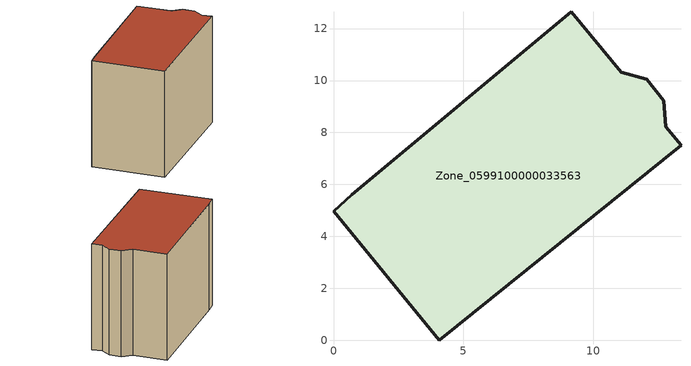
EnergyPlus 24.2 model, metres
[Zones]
Zone_0599100000033563
 floor ground (C_G): 11.07,10.31 12.05,10.04 12.71,9.23 12.79,8.22 13.37,7.51 4.07,0 0,4.97 0.71,5.6 9.14,12.65 z0
 wall outside (C_F): 4.07,0 13.37,7.51 12.79,8.22 12.71,9.23 12.05,10.04 11.07,10.31 9.14,12.65 0.71,5.6 0,4.97 4.07,0 z0:9.64
 roof outside (C_R): 9.14,12.65 0.71,5.6 0,4.97 4.07,0 13.37,7.51 12.79,8.22 12.71,9.23 12.05,10.04 11.07,10.31 z9.64
[BUILDING]
Pand.0599100000033563: North Axis=0; Terrain=City; Loads Convergence Tolerance Value=0.04; Temperature Convergence Tolerance Value=0.4; Solar Distribution=FullExterior; Maximum Number of Warmup Days=25; Minimum Number of Warmup Days=1
[Site:Location]
Rotterdam.The.Hague.AP_ZH_NLD Design_Conditions: Latitude=51.96; Longitude=4.45; Time Zone=1; Elevation=-4.5
[SITE:GROUNDTEMPERATURE:BUILDINGSURFACE]
18, 18, 18, 18, 18, 18, 18, 18, 18, 18, 18, 18
[MATERIAL] Thermal Absorptance=0.9; Solar Absorptance=0.7; Visible Absorptance=0.7
Name | Roughness | Thickness | Conductivity | Density | Specific Heat
G.TI.1946 | MediumSmooth | 0.15 | 1 | 540 | 1210
F.TI.1946 | Rough | 0.3 | 0.857143 | 1920 | 840
R.TI.1946 | MediumRough | 0.2 | 0.1 | 1500 | 1000
[CONSTRUCTION]
C_G: G.TI.1946
C_F: F.TI.1946
C_R: R.TI.1946
[ZONE]
Zone_0599100000033563: Type=1; Multiplier=1; Ceiling Height=Autocalculate; Volume=Autocalculate; Floor Area=autocalculate; Part of Total Floor Area=Yes
[ZONEINFILTRATION:DESIGNFLOWRATE]
Infil_Zone_0599100000033563: Zone or ZoneList or Space or SpaceList=Zone_0599100000033563; Schedule=AlwaysOn; Design Flow Rate Calculation Method=Flow/Area; Flow Rate per Floor Area=0.003; Constant Term Coefficient=1; Temperature Term Coefficient=0; Velocity Term Coefficient=0; Velocity Squared Term Coefficient=0
[HVACTEMPLATE:ZONE:IDEALLOADSAIRSYSTEM]
Zone_0599100000033563: Maximum Heating Supply Air Temperature=50; Minimum Cooling Supply Air Temperature=13; Maximum Heating Supply Air Humidity Ratio=0.0156; Minimum Cooling Supply Air Humidity Ratio=0.0077; Heating Limit=NoLimit; Cooling Limit=NoLimit; Dehumidification Control Type=ConstantSensibleHeatRatio; Cooling Sensible Heat Ratio=0.7; Dehumidification Setpoint=60; Humidification Control Type=None; Humidification Setpoint=30; Outdoor Air Method=None; Outdoor Air Flow Rate per Person=0.00944; Outdoor Air Flow Rate per Zone Floor Area=0; Outdoor Air Flow Rate per Zone=0; Demand Controlled Ventilation Type=None; Outdoor Air Economizer Type=NoEconomizer; Heat Recovery Type=None; Sensible Heat Recovery Effectiveness=0.7; Latent Heat Recovery Effectiveness=0.65
[ZONECONTROL:THERMOSTAT]
ThermostatControl_Zone_0599100000033563: Zone or ZoneList=Zone_0599100000033563; Control Type Schedule=DualSetpointControlType; Control 1=Thermostat_Zone_0599100000033563; Temperature Difference Between Cutout And Setpoint=0
[THERMOSTATSETPOINT:DUALSETPOINT]
Thermostat_Zone_0599100000033563: Heating Setpoint Temperature Schedule=HeatingSetpoint_Zone_0599100000033563; Cooling Setpoint Temperature Schedule=CoolingSetpoint_Zone_0599100000033563
[SCHEDULE:COMPACT]
HeatingSetpoint_Zone_0599100000033563: Through: 12/31, For: AllDays, Until: 24:00, 21
CoolingSetpoint_Zone_0599100000033563: Through: 12/31, For: AllDays, Until: 24:00, 24
DualSetpointControlType: Through: 12/31, For: AllDays, Until: 24:00, 4
AlwaysOn: Through: 12/31, For: AllDays, Until: 24:00, 1
